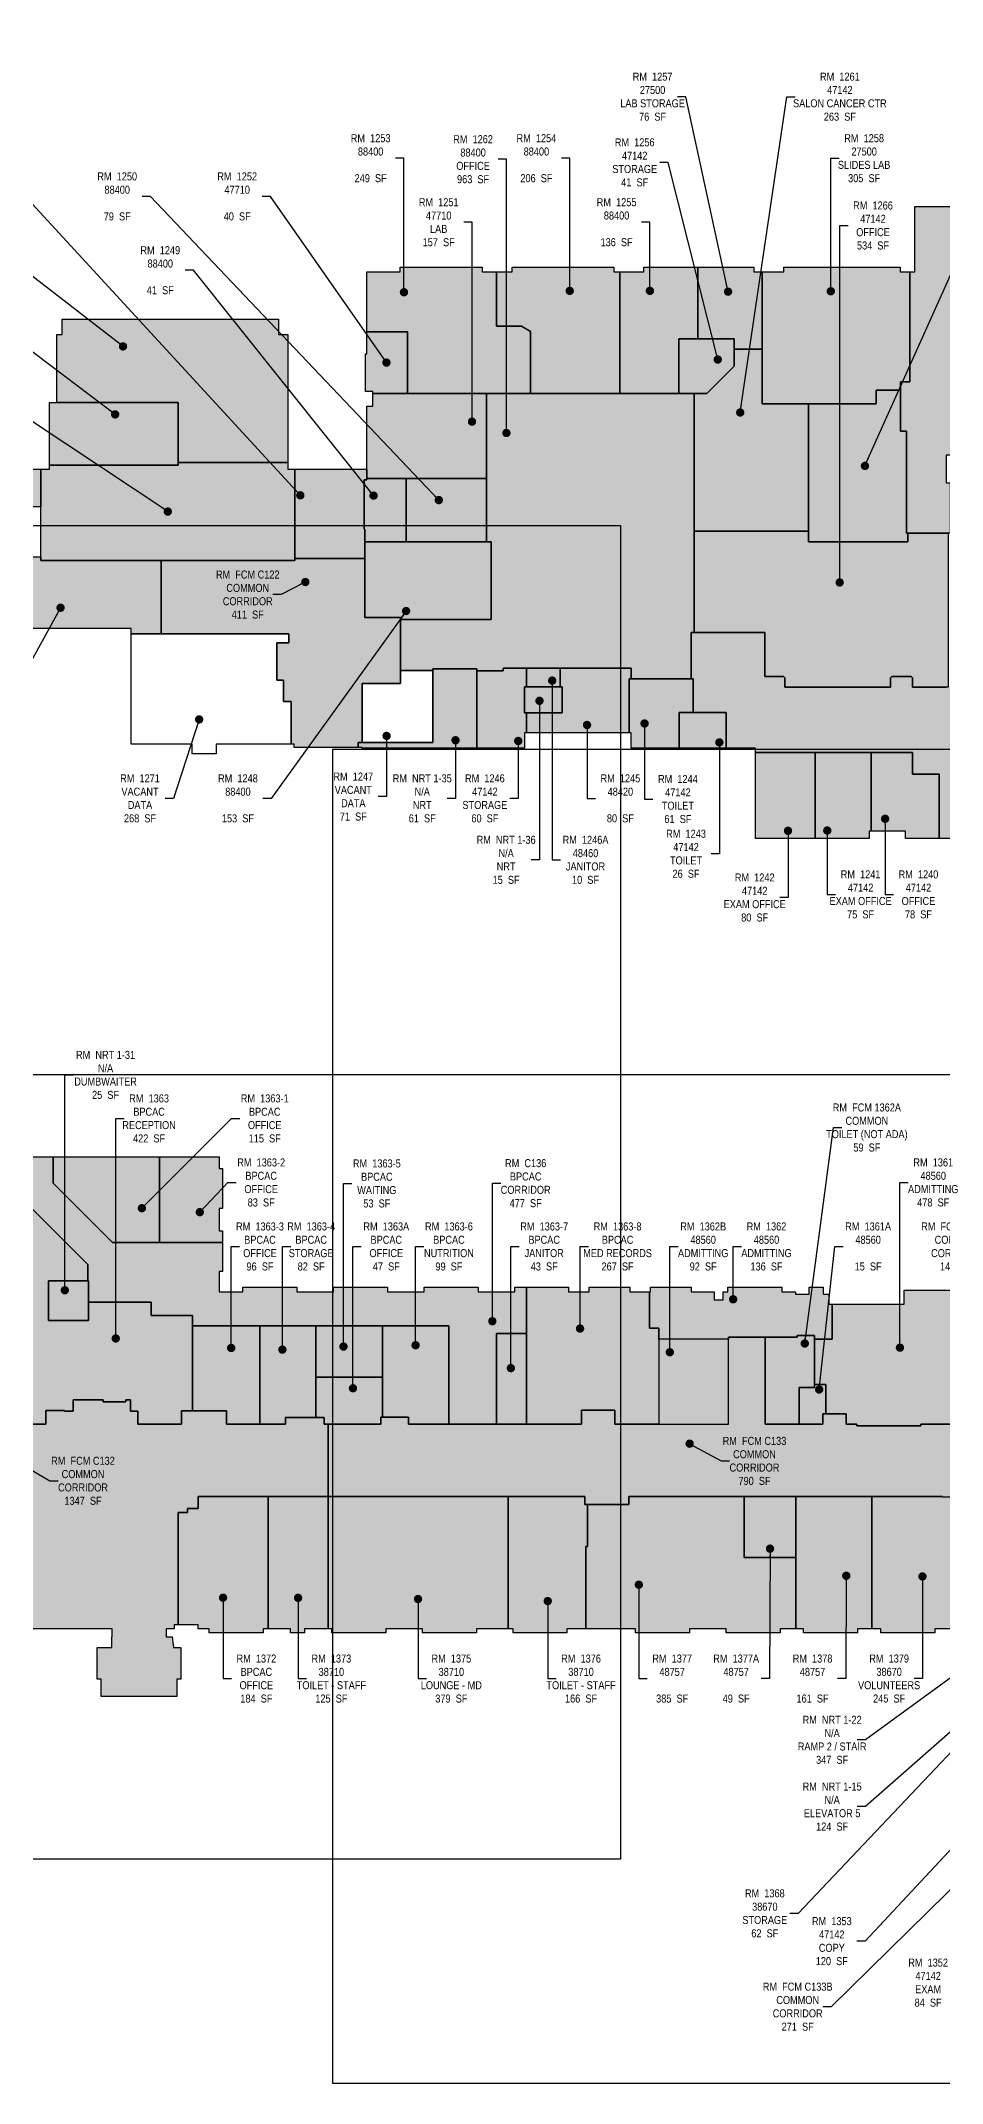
# Model space of a CAD drawing. Header units: inches. Extents: x -324 to 5663, y -491 to 4257.
# Drawn here: x 1506 to 2858, y -491 to 2572 of the extents above; entities that cross this region are included whole.
import ezdxf

# ---------------------------------------------------------------- set-up
doc = ezdxf.new("R2010")
doc.units = ezdxf.units.IN
doc.header["$LTSCALE"] = 48
doc.header["$MEASUREMENT"] = 0
for name, color, linetype in [('0-LABEL', 3, 'Continuous'), ('1-NRT', 200, 'Continuous'), ('1-NRT-PTN', 253, 'Continuous'), ('3-FCM', 190, 'Continuous'), ('3-FCM-PTN', 9, 'Continuous'), ('4-OCC', 6, 'Continuous'), ('4-OCC-PTN', 95, 'Continuous'), ('4-VACANT', 60, 'Continuous')]:
    doc.layers.add(name, color=color, linetype=linetype)
doc.layers.add('VP-Window', color=2, linetype='Continuous', plot=False)
doc.styles.add('ArialN', font='ARIALN.TTF')
doc.dimstyles.new('AB-200', dxfattribs={"dimscale": 200, "dimtxt": 0.070312, "dimasz": 0.0625, "dimexe": 0.0625, "dimexo": 0.125, "dimgap": 0.1875, "dimtad": 0, "dimdec": 4, "dimrnd": 0.0625, "dimzin": 0, "dimdsep": 46, "dimlunit": 4, "dimtxsty": 'ArialN', "dimblk": 'ARCHTICK', "dimcen": 0.0625, "dimclrd": 256, "dimclre": 256, "dimclrt": 256, "dimadec": 0, "dimazin": 0, "dimtfac": 1, "dimtdec": 4, "dimtofl": 0, "dimtmove": 2, "dimatfit": 3, "dimldrblk": 'DOT', "dimfxl": 0, "dimfrac": 2, "dimtolj": 1, "dimtzin": 0, "dimlwd": -1, "dimlwe": -1, "dimarcsym": 0})

# ---------------------------------------------------------------- blocks, each defined once
blk = doc.blocks.new('_ArchTick')
at = {"const_width": 0.15}
blk.add_lwpolyline([(-0.5, -0.5), (0.5, 0.5)], dxfattribs=at)
blk = doc.blocks.new('_Dot')
at = {"lineweight": -2}
blk.add_line((-0.5, 0), (-1, 0), dxfattribs=at)
at = {"const_width": 0.5}
blk.add_lwpolyline([(-0.25, 0, 1), (0.25, 0, 1)], format="xyb", close=True, dxfattribs=at)

msp = doc.modelspace()

# ---------------------------------------------------------------- hatches: boundary and pattern name
at = {"layer": '1-NRT-PTN'}
for points in [[(1506, 1792.8), (1506, 1929.8), (1519, 1929.8), (1519, 1936.1), (1712, 1936.1), (1712, 1939.8), (1876.5, 1939.8), (1876.5, 1929.8), (1887, 1929.8), (1887, 1792.8)], [(1988, 1511.3), (1988, 1512.3), (1982, 1512.3), (1982, 1520.1), (2093.9, 1520.1), (2093.9, 1630.3), (2159.9, 1630.3), (2159.9, 1511.3)], [(2231.9, 1603.3), (2288.2, 1603.3), (2288.2, 1564.3), (2231.9, 1564.3)], [(1517.4, 712.6), (1577.4, 712.6), (1577.4, 653.4), (1517.4, 653.4)]]:
    msp.add_hatch(color=256, dxfattribs=at).paths.add_polyline_path(points)
at = {"layer": '3-FCM-PTN'}
for points in [[(2870.2, 1834.1), (2805, 1834.1), (2805, 1986.8), (2795.9, 1986.8), (2795.9, 2061.1), (2809.9, 2061.1), (2809.9, 2225.8), (2817.3, 2225.8), (2817.3, 2323.8), (2920.2, 2323.8), (2920.2, 2225.8), (2916.9, 2225.8), (2916.9, 2173.1), (2910.9, 2173.1), (2910.9, 2000.8), (2915.2, 2000.8), (2915.2, 1956.3), (2910.9, 1956.3), (2910.9, 1950.9), (2864.2, 1950.9), (2864.2, 1909.4), (2870.2, 1909.4)], [(1992, 1795.8), (1887, 1795.8), (1887, 1929.8), (1995, 1929.8), (1995, 1914.1), (1991, 1914.1), (1991, 1840.1), (1992, 1840.1)], [(1686.5, 1792.8), (1686.5, 1682.8), (1641.7, 1682.8), (1641.7, 1690.8), (1294, 1690.8), (1294, 1792.8), (1408, 1792.8), (1408, 1873.6), (1459, 1873.6), (1459, 1798.6), (1506, 1798.6), (1506, 1792.8)], [(1988, 1520.1), (1982, 1520.1), (1982, 1512.3), (1886, 1512.3), (1886, 1517.3), (1881.5, 1517.3), (1881.5, 1581.3), (1870.3, 1581.3), (1870.3, 1613.3), (1860.3, 1613.3), (1860.3, 1669.6), (1878.3, 1669.6), (1878.3, 1682.8), (1686.5, 1682.8), (1686.5, 1792.8), (1887, 1792.8), (1887, 1795.8), (1992, 1795.8), (1992, 1707.3), (2045.7, 1707.3), (2045.7, 1608.3), (1988, 1608.3)], [(2896.5, 498), (2896.5, 389), (2858.9, 389), (2858.9, 389.5), (2388.4, 389.5), (2388.4, 377.5), (2322.4, 377.5), (2322.4, 389.5), (1936.9, 389.5), (1936.9, 498), (2015.9, 498), (2015.9, 508.2), (2057.5, 508.2), (2057.5, 498), (2317.4, 498), (2317.4, 518.5), (2367.4, 518.5), (2367.4, 498), (2537.9, 498), (2537.9, 628.2), (2592.7, 628.2), (2592.7, 498), (2679.4, 498), (2679.4, 513.2), (2714.4, 513.2), (2714.4, 498), (2730.4, 498), (2730.4, 495.5), (2826.4, 495.5), (2826.4, 498)], [(2592.7, 498), (2592.7, 628.2), (2640.7, 628.2), (2640.7, 630.7), (2666.9, 630.7), (2666.9, 552.7), (2643.7, 552.7), (2643.7, 498)]]:
    msp.add_hatch(color=256, dxfattribs=at).paths.add_polyline_path(points)
h = msp.add_hatch(color=256, dxfattribs=at)
edge = h.paths.add_edge_path()
edge.add_line((1936.9, 498), (1936.9, 389.5))
edge.add_line((1936.9, 389.5), (1741.9, 389.5))
edge.add_line((1741.9, 389.5), (1741.9, 371.5))
edge.add_line((1741.9, 371.5), (1725.9, 371.5))
edge.add_line((1725.9, 371.5), (1725.9, 365.5))
edge.add_line((1725.9, 365.5), (1711.9, 365.5))
edge.add_line((1711.9, 365.5), (1711.9, 197))
edge.add_line((1711.9, 197), (1705.9, 197))
edge.add_line((1705.9, 197), (1705.9, 191))
edge.add_line((1705.9, 191), (1693.9, 191))
edge.add_line((1693.9, 191), (1693.9, 179))
edge.add_line((1693.9, 179), (1702.8, 179))
edge.add_line((1702.8, 179), (1704.8, 162.6))
edge.add_line((1704.8, 162.6), (1715.8, 162.6))
edge.add_line((1715.8, 162.6), (1715.8, 115.1))
edge.add_line((1715.8, 115.1), (1709.8, 115.1))
edge.add_line((1709.8, 115.1), (1709.8, 89.1))
edge.add_line((1709.8, 89.1), (1596.4, 89.1))
edge.add_line((1596.4, 89.1), (1596.4, 115.1))
edge.add_line((1596.4, 115.1), (1590.4, 115.1))
edge.add_line((1590.4, 115.1), (1590.4, 162.6))
edge.add_line((1590.4, 162.6), (1612.6, 162.6))
edge.add_line((1612.6, 162.6), (1612.6, 179))
edge.add_line((1612.6, 179), (1612.9, 179))
edge.add_line((1612.9, 179), (1612.9, 191))
edge.add_line((1612.9, 191), (1441.9, 191))
edge.add_line((1441.9, 191), (1441.9, 379.1))
edge.add_arc((1427.9, 379.1), 14, 0, 90)
edge.add_line((1427.9, 393.1), (1295.9, 393.1))
edge.add_line((1295.9, 393.1), (1295.9, 443.6))
edge.add_line((1295.9, 443.6), (1304.1, 443.6))
edge.add_line((1304.1, 443.6), (1304.1, 495.6))
edge.add_line((1304.1, 495.6), (1307.4, 495.6))
edge.add_line((1307.4, 495.6), (1307.4, 509.6))
edge.add_line((1307.4, 509.6), (1298.9, 509.6))
edge.add_line((1298.9, 509.6), (1298.9, 561.6))
edge.add_line((1298.9, 561.6), (1298.9, 602.6))
edge.add_line((1298.9, 602.6), (1298.9, 654.6))
edge.add_line((1298.9, 654.6), (1308.9, 654.6))
edge.add_line((1308.9, 654.6), (1308.9, 699.1))
edge.add_line((1308.9, 699.1), (1298.4, 699.1))
edge.add_line((1298.4, 699.1), (1298.4, 743.6))
edge.add_line((1298.4, 743.6), (1308.9, 743.6))
edge.add_line((1308.9, 743.6), (1308.9, 799.6))
edge.add_line((1308.9, 799.6), (1298.4, 799.6))
edge.add_line((1298.4, 799.6), (1298.4, 839.1))
edge.add_line((1298.4, 839.1), (1308.9, 839.1))
edge.add_line((1308.9, 839.1), (1308.9, 898.6))
edge.add_line((1308.9, 898.6), (1433.9, 898.6))
edge.add_line((1433.9, 898.6), (1433.9, 781.6))
edge.add_line((1433.9, 781.6), (1437.4, 781.6))
edge.add_line((1437.4, 781.6), (1437.4, 699.6))
edge.add_line((1437.4, 699.6), (1452.9, 699.6))
edge.add_line((1452.9, 699.6), (1452.9, 642.6))
edge.add_line((1452.9, 642.6), (1433.9, 642.6))
edge.add_line((1433.9, 642.6), (1433.9, 512))
edge.add_arc((1447.9, 512), 14, 180, 270)
edge.add_line((1447.9, 498), (1513.4, 498))
edge.add_line((1513.4, 498), (1513.4, 518.4))
edge.add_line((1513.4, 518.4), (1541.4, 518.4))
edge.add_line((1541.4, 518.4), (1541.4, 517))
edge.add_line((1541.4, 517), (1554.4, 517))
edge.add_line((1554.4, 517), (1554.4, 534))
edge.add_line((1554.4, 534), (1599.4, 534))
edge.add_line((1599.4, 534), (1599.4, 531))
edge.add_line((1599.4, 531), (1633.4, 531))
edge.add_line((1633.4, 531), (1633.4, 534))
edge.add_line((1633.4, 534), (1640.4, 534))
edge.add_line((1640.4, 534), (1640.4, 517))
edge.add_line((1640.4, 517), (1651.4, 517))
edge.add_line((1651.4, 517), (1651.4, 498))
edge.add_line((1651.4, 498), (1717, 498))
edge.add_line((1717, 498), (1717, 517.5))
edge.add_line((1717, 517.5), (1784.4, 517.5))
edge.add_line((1784.4, 517.5), (1784.4, 498))
edge.add_line((1784.4, 498), (1873, 498))
edge.add_line((1873, 498), (1873, 508))
edge.add_line((1873, 508), (1930.9, 508))
edge.add_line((1930.9, 508), (1930.9, 498))
edge.add_line((1930.9, 498), (1936.9, 498))
at = {"layer": '4-OCC-PTN'}
for color, points in [(41, [(1995.1, 2225.8), (2045.3, 2225.8), (2045.3, 2232.8), (2168.3, 2232.8), (2168.3, 2225.8), (2189.4, 2225.8), (2189.4, 2144.6), (2227.3, 2144.6), (2240.9, 2136.5), (2240.9, 2043.6), (2174.4, 2043.6), (2174.4, 2043.3), (2056.1, 2043.3), (2056.1, 2136.1), (1995.1, 2136.1)]), (41, [(2240.9, 2043.6), (2240.9, 2136.5), (2227.3, 2144.6), (2189.4, 2144.6), (2189.4, 2225.8), (2213.3, 2225.8), (2213.3, 2232.8), (2365.8, 2232.8), (2365.8, 2225.8), (2374.9, 2225.8), (2374.9, 2043.6)]), (41, [(2377.9, 2043.3), (2377.9, 2043.6), (2374.9, 2043.6), (2374.9, 2225.8), (2410.8, 2225.8), (2410.8, 2232.8), (2491.9, 2232.8), (2491.9, 2125.3), (2463.2, 2125.3), (2463.2, 2043.3)]), (181, [(2491.9, 2125.3), (2491.9, 2232.8), (2575.8, 2232.8), (2575.8, 2225.8), (2588, 2225.8), (2588, 2110.1), (2546.2, 2110.1), (2546.2, 2125.3)]), (181, [(2759.2, 2028.1), (2588, 2028.1), (2588, 2225.8), (2620.8, 2225.8), (2620.8, 2232.8), (2795.4, 2232.8), (2795.4, 2225.8), (2809.9, 2225.8), (2809.9, 2061.1), (2795.9, 2061.1), (2795.9, 2048.5), (2759.2, 2048.5)]), (150, [(1876.5, 1939.8), (1712, 1939.8), (1712, 2029.8), (1530, 2029.8), (1530, 2131.8), (1538, 2131.8), (1538, 2154.8), (1862.5, 2154.8), (1862.5, 2131.8), (1876.5, 2131.8)]), (77, [(1995.1, 2136.1), (2056.1, 2136.1), (2056.1, 2043.3), (2004, 2043.3), (2004, 2046.3), (1993, 2046.3), (1993, 2103.1), (1995.1, 2103.1)]), (52, [(2505.2, 2043.3), (2463.2, 2043.3), (2463.2, 2125.3), (2546.2, 2125.3), (2546.2, 2084.3)]), (52, [(2486.4, 1837.1), (2486.4, 2043.3), (2505.2, 2043.3), (2546.2, 2084.3), (2546.2, 2110.1), (2588, 2110.1), (2588, 2028.1), (2657.9, 2028.1), (2657.9, 1837.1)]), (33, [(1519, 2029.8), (1712, 2029.8), (1712, 1936.1), (1519, 1936.1)]), (77, [(2004, 2043.3), (2174.4, 2043.3), (2174.4, 1916.1), (1995, 1916.1), (1995, 1929.8), (1995, 2024.3), (2004, 2024.3)]), (41, [(2093.9, 1627.8), (2045.7, 1627.8), (2045.7, 1704.3), (2181.5, 1704.3), (2181.5, 1821.1), (2174.4, 1821.1), (2174.4, 2043.6), (2240.9, 2043.6), (2377.9, 2043.6), (2377.9, 2043.3), (2486.4, 2043.3), (2486.4, 1685.1), (2481.9, 1685.1), (2481.9, 1615.6), (2391.9, 1615.6), (2391.9, 1631.6), (2199.7, 1631.6), (2199.7, 1627.3), (2159.9, 1627.3), (2159.9, 1630.3), (2093.9, 1630.3)]), (52, [(2657.9, 1821.1), (2657.9, 2028.1), (2759.2, 2028.1), (2759.2, 2048.5), (2795.9, 2048.5), (2795.9, 1986.8), (2805, 1986.8), (2805, 1834.1), (2807, 1834.1), (2807, 1821.1)]), (52, [(1506, 1873.6), (1408, 1873.6), (1408, 1929.8), (1418.2, 1929.8), (1418.2, 1935.8), (1469.2, 1935.8), (1469.2, 1929.8), (1506, 1929.8)]), (41, [(1995, 1916.1), (2054, 1916.1), (2054, 1821.1), (1992, 1821.1), (1992, 1840.1), (1991, 1840.1), (1991, 1914.1), (1995, 1914.1)]), (41, [(2054, 1821.1), (2054, 1916.1), (2174.4, 1916.1), (2174.4, 1821.1)]), (41, [(1992, 1821.1), (2181.5, 1821.1), (2181.5, 1704.3), (2045.7, 1704.3), (2045.7, 1707.3), (1992, 1707.3)]), (52, [(2486.4, 1685.1), (2486.4, 1837.1), (2657.9, 1837.1), (2657.9, 1821.1), (2807, 1821.1), (2807, 1834.1), (2867.2, 1834.1), (2867.2, 1603.1), (2813.9, 1603.1), (2813.9, 1617.1), (2811.9, 1619.1), (2782.9, 1619.1), (2780.9, 1617.1), (2780.9, 1603.1), (2622.4, 1603.1), (2622.4, 1617.1), (2620.4, 1619.1), (2592.4, 1619.1), (2592.4, 1685.1)]), (52, [(3191.6, 1602.3), (3191.6, 1557.9), (3173.9, 1557.9), (3173.9, 1546.4), (3160.4, 1546.4), (3160.4, 1443.6), (3160.4, 1376.1), (2853.9, 1376.1), (2853.9, 1472.4), (2813.9, 1472.4), (2813.9, 1504.8), (2578.1, 1504.8), (2578.1, 1511.3), (2534.2, 1511.3), (2534.2, 1565.1), (2484.9, 1565.1), (2484.9, 1615.6), (2481.9, 1615.6), (2481.9, 1685.1), (2592.4, 1685.1), (2592.4, 1619.1), (2620.4, 1619.1), (2622.4, 1617.1), (2622.4, 1603.1), (2780.9, 1603.1), (2780.9, 1617.1), (2782.9, 1619.1), (2811.9, 1619.1), (2813.9, 1617.1), (2813.9, 1603.1), (2864.2, 1603.1), (2870.2, 1603.1), (2870.2, 1600.1), (3045.8, 1600.1), (3045.8, 1602.3), (3089.2, 1602.3), (3089.2, 1610.6), (3137.2, 1610.6), (3137.2, 1602.3)]), (52, [(2159.9, 1511.3), (2159.9, 1627.3), (2199.7, 1627.3), (2199.7, 1631.6), (2234.9, 1631.6), (2234.9, 1603.3), (2231.9, 1603.3), (2231.9, 1564.3), (2234.9, 1564.3), (2234.9, 1534.6), (2231.9, 1534.6), (2231.9, 1511.3)]), (240, [(2285.2, 1603.3), (2285.2, 1631.6), (2391.9, 1631.6), (2391.9, 1615.6), (2388.9, 1615.6), (2388.9, 1534.6), (2234.9, 1534.6), (2234.9, 1564.3), (2288.2, 1564.3), (2288.2, 1603.3)]), (201, [(2234.9, 1631.6), (2285.2, 1631.6), (2285.2, 1603.3), (2234.9, 1603.3)]), (52, [(2391.9, 1511.3), (2391.9, 1534.6), (2388.9, 1534.6), (2388.9, 1615.6), (2481.9, 1615.6), (2484.9, 1615.6), (2484.9, 1565.1), (2463.9, 1565.1), (2463.9, 1511.3)]), (52, [(2463.9, 1565.1), (2534.2, 1565.1), (2534.2, 1511.3), (2463.9, 1511.3)]), (52, [(2578.1, 1504.8), (2667.9, 1504.8), (2667.9, 1376.1), (2578.1, 1376.1)]), (52, [(2667.9, 1376.1), (2667.9, 1504.8), (2751.9, 1504.8), (2751.9, 1387.1), (2748.9, 1387.1), (2748.9, 1376.1)]), (52, [(2751.9, 1387.1), (2751.9, 1504.8), (2813.9, 1504.8), (2813.9, 1472.4), (2853.9, 1472.4), (2853.9, 1376.1), (2803.4, 1376.1), (2803.4, 1387.1)]), (105, [(2234.9, 633.5), (2189.4, 633.5), (2189.4, 498), (2118.1, 498), (2118.1, 645), (1733.8, 645), (1733.8, 660.6), (1671.5, 660.6), (1671.5, 680.6), (1577.4, 680.6), (1577.4, 712.6), (1576.4, 712.6), (1576.4, 737.1), (1491.3, 822.1), (1433.9, 822.1), (1433.9, 898.6), (1524.4, 898.6), (1524.4, 859.1), (1613.4, 770.1), (1778.6, 770.1), (1778.6, 726.6), (1773.4, 726.6), (1773.4, 696.2), (1808.9, 696.2), (1808.9, 703.1), (1889.9, 703.1), (1889.9, 696.2), (1944.9, 696.2), (1944.9, 703.1), (2025.9, 703.1), (2025.9, 696.2), (2080.9, 696.2), (2080.9, 703.1), (2161.9, 703.1), (2161.9, 696.2), (2216.9, 696.2), (2216.9, 703.1), (2234.9, 703.1)]), (105, [(1683.9, 770.1), (1613.4, 770.1), (1524.4, 859.1), (1524.4, 898.6), (1683.9, 898.6)]), (105, [(1683.9, 770.1), (1683.9, 898.6), (1773.4, 898.6), (1773.4, 881.1), (1778.6, 881.1), (1778.6, 821.1), (1773.4, 821.1), (1773.4, 787.6), (1778.6, 787.6), (1778.6, 770.1)]), (105, [(2234.9, 498), (2234.9, 703.1), (2297.9, 703.1), (2297.9, 696.2), (2328.9, 696.2), (2328.9, 703.1), (2389.9, 703.1), (2389.9, 696.2), (2419.4, 696.2), (2419.4, 641.5), (2433.4, 641.5), (2433.4, 498), (2367.4, 498), (2367.4, 518.5), (2317.4, 518.5), (2317.4, 498)]), (202, [(2693.4, 625.2), (2666.9, 625.2), (2666.9, 630.7), (2640.7, 630.7), (2640.7, 628.2), (2537.9, 628.2), (2537.9, 625.2), (2433.4, 625.2), (2433.4, 641.5), (2419.4, 641.5), (2419.4, 696.2), (2420.9, 696.2), (2420.9, 703.1), (2481.9, 703.1), (2481.9, 696.2), (2516.4, 696.2), (2516.4, 684.2), (2529.9, 684.2), (2529.9, 696.2), (2536.9, 696.2), (2536.9, 703.1), (2617.9, 703.1), (2617.9, 696.2), (2638.4, 696.2), (2638.4, 692.5), (2658.9, 692.5), (2658.9, 703.1), (2679.9, 703.1), (2679.9, 692.5), (2688.4, 692.5), (2688.4, 677.6), (2693.4, 677.6)]), (202, [(2683.9, 513.2), (2683.9, 557.2), (2666.9, 557.2), (2666.9, 625.2), (2693.4, 625.2), (2693.4, 677.6), (2801.1, 677.6), (2801.1, 698.6), (3044.9, 698.6), (3044.9, 510.4), (2922.4, 510.4), (2922.4, 498), (2826.4, 498), (2826.4, 495.5), (2730.4, 495.5), (2730.4, 498), (2714.4, 498), (2714.4, 513.2)]), (105, [(1733.8, 517.5), (1733.8, 645), (1834.8, 645), (1834.8, 498), (1784.4, 498), (1784.4, 517.5)]), (105, [(1834.8, 498), (1834.8, 645), (1918.6, 645), (1918.6, 508), (1873, 508), (1873, 498)]), (105, [(1918.6, 645), (2018.4, 645), (2018.4, 568), (1918.6, 568)]), (105, [(2018.4, 508.2), (2018.4, 645), (2118.1, 645), (2118.1, 498), (2057.5, 498), (2057.5, 508.2)]), (105, [(2189.4, 633.5), (2234.9, 633.5), (2234.9, 498), (2189.4, 498)]), (202, [(2537.9, 625.2), (2433.4, 625.2), (2433.4, 498), (2537.9, 498)]), (105, [(1918.6, 508), (1918.6, 568), (2018.4, 568), (2018.4, 508.2), (2015.9, 508.2), (2015.9, 498), (1930.9, 498), (1930.9, 508)]), (202, [(2643.7, 498), (2643.7, 552.7), (2666.9, 552.7), (2666.9, 557.2), (2683.9, 557.2), (2683.9, 513.2), (2679.4, 513.2), (2679.4, 498)]), (105, [(1711.9, 197), (1711.9, 365.5), (1725.9, 365.5), (1725.9, 371.5), (1741.9, 371.5), (1741.9, 389.5), (1846.9, 389.5), (1846.9, 191), (1839.4, 191), (1839.4, 185), (1758.4, 185), (1758.4, 191), (1741.9, 191), (1741.9, 197)]), (234, [(1846.9, 191), (1846.9, 389.5), (1936.9, 389.5), (1936.9, 191), (1901.4, 191), (1901.4, 185), (1880.4, 185), (1880.4, 191)]), (234, [(1936.9, 191), (1936.9, 389.5), (2206.9, 389.5), (2206.9, 191), (2159.4, 191), (2159.4, 185), (2078.4, 185), (2078.4, 191), (2023.4, 191), (2023.4, 185), (1942.4, 185), (1942.4, 191)]), (234, [(2206.9, 191), (2206.9, 389.5), (2322.4, 389.5), (2322.4, 377.5), (2326.1, 377.5), (2326.1, 314.5), (2323.9, 314.5), (2323.9, 191), (2295.4, 191), (2295.4, 185), (2214.4, 185), (2214.4, 191)]), (14, [(2323.9, 191), (2323.9, 314.5), (2326.1, 314.5), (2326.1, 377.5), (2388.4, 377.5), (2388.4, 389.5), (2561.4, 389.5), (2561.4, 298), (2638.9, 298), (2638.9, 191), (2615.4, 191), (2615.4, 185), (2534.4, 185), (2534.4, 191), (2479.4, 191), (2479.4, 185), (2398.4, 185), (2398.4, 191)]), (14, [(2561.4, 389.5), (2638.9, 389.5), (2638.9, 298), (2561.4, 298)]), (14, [(2638.9, 191), (2638.9, 389.5), (2752.9, 389.5), (2752.9, 191), (2731.4, 191), (2731.4, 185), (2650.4, 185), (2650.4, 191)]), (63, [(2752.9, 191), (2752.9, 389.5), (2858.9, 389.5), (2858.9, 389), (2907.4, 389), (2907.4, 380), (2927.9, 380), (2927.9, 185), (2877.8, 185), (2877.8, 191), (2847.4, 191), (2847.4, 185), (2766.4, 185), (2766.4, 191)])]:
    msp.add_hatch(color=color, dxfattribs=at).paths.add_polyline_path(points)
h = msp.add_hatch(color=105, dxfattribs=at)
edge = h.paths.add_edge_path()
edge.add_line((1433.9, 822.1), (1491.3, 822.1))
edge.add_line((1491.3, 822.1), (1576.4, 737.1))
edge.add_line((1576.4, 737.1), (1576.4, 712.6))
edge.add_line((1576.4, 712.6), (1517.4, 712.6))
edge.add_line((1517.4, 712.6), (1517.4, 653.4))
edge.add_line((1517.4, 653.4), (1577.4, 653.4))
edge.add_line((1577.4, 653.4), (1577.4, 680.6))
edge.add_line((1577.4, 680.6), (1671.5, 680.6))
edge.add_line((1671.5, 680.6), (1671.5, 660.6))
edge.add_line((1671.5, 660.6), (1733.8, 660.6))
edge.add_line((1733.8, 660.6), (1733.8, 517.5))
edge.add_line((1733.8, 517.5), (1717, 517.5))
edge.add_line((1717, 517.5), (1717, 498))
edge.add_line((1717, 498), (1651.4, 498))
edge.add_line((1651.4, 498), (1651.4, 517))
edge.add_line((1651.4, 517), (1640.4, 517))
edge.add_line((1640.4, 517), (1640.4, 534))
edge.add_line((1640.4, 534), (1633.4, 534))
edge.add_line((1633.4, 534), (1633.4, 531))
edge.add_line((1633.4, 531), (1599.4, 531))
edge.add_line((1599.4, 531), (1599.4, 534))
edge.add_line((1599.4, 534), (1554.4, 534))
edge.add_line((1554.4, 534), (1554.4, 517))
edge.add_line((1554.4, 517), (1541.4, 517))
edge.add_line((1541.4, 517), (1541.4, 518.4))
edge.add_line((1541.4, 518.4), (1513.4, 518.4))
edge.add_line((1513.4, 518.4), (1513.4, 498))
edge.add_line((1513.4, 498), (1447.9, 498))
edge.add_arc((1447.9, 512), 14, 180, 270, ccw=False)
edge.add_line((1433.9, 512), (1433.9, 642.6))
edge.add_line((1433.9, 642.6), (1452.9, 642.6))
edge.add_line((1452.9, 642.6), (1452.9, 699.6))
edge.add_line((1452.9, 699.6), (1437.4, 699.6))
edge.add_line((1437.4, 699.6), (1437.4, 781.6))
edge.add_line((1437.4, 781.6), (1433.9, 781.6))
edge.add_line((1433.9, 781.6), (1433.9, 822.1))

# ---------------------------------------------------------------- linework, layer by layer
at = {"layer": '1-NRT'}
for points in [[(1506, 1792.8), (1506, 1929.8), (1519, 1929.8), (1519, 1936.1), (1712, 1936.1), (1712, 1939.8), (1876.5, 1939.8), (1876.5, 1929.8), (1887, 1929.8), (1887, 1792.8)], [(1988, 1511.3), (1988, 1512.3), (1982, 1512.3), (1982, 1520.1), (2093.9, 1520.1), (2093.9, 1630.3), (2159.9, 1630.3), (2159.9, 1511.3)], [(2231.9, 1603.3), (2288.2, 1603.3), (2288.2, 1564.3), (2231.9, 1564.3)], [(1517.4, 712.6), (1577.4, 712.6), (1577.4, 653.4), (1517.4, 653.4)]]:
    msp.add_lwpolyline(points, close=True, dxfattribs=at)
at = {"layer": '3-FCM'}
for points in [[(2870.2, 1834.1), (2805, 1834.1), (2805, 1986.8), (2795.9, 1986.8), (2795.9, 2061.1), (2809.9, 2061.1), (2809.9, 2225.8), (2817.3, 2225.8), (2817.3, 2323.8), (2920.2, 2323.8), (2920.2, 2225.8), (2916.9, 2225.8), (2916.9, 2173.1), (2910.9, 2173.1), (2910.9, 2000.8), (2915.2, 2000.8), (2915.2, 1956.3), (2910.9, 1956.3), (2910.9, 1950.9), (2864.2, 1950.9), (2864.2, 1909.4), (2870.2, 1909.4)], [(1992, 1795.8), (1887, 1795.8), (1887, 1929.8), (1995, 1929.8), (1995, 1914.1), (1991, 1914.1), (1991, 1840.1), (1992, 1840.1)], [(1686.5, 1792.8), (1686.5, 1682.8), (1641.7, 1682.8), (1641.7, 1690.8), (1294, 1690.8), (1294, 1792.8), (1408, 1792.8), (1408, 1873.6), (1459, 1873.6), (1459, 1798.6), (1506, 1798.6), (1506, 1792.8)], [(1988, 1520.1), (1982, 1520.1), (1982, 1512.3), (1886, 1512.3), (1886, 1517.3), (1881.5, 1517.3), (1881.5, 1581.3), (1870.3, 1581.3), (1870.3, 1613.3), (1860.3, 1613.3), (1860.3, 1669.6), (1878.3, 1669.6), (1878.3, 1682.8), (1686.5, 1682.8), (1686.5, 1792.8), (1887, 1792.8), (1887, 1795.8), (1992, 1795.8), (1992, 1707.3), (2045.7, 1707.3), (2045.7, 1608.3), (1988, 1608.3)], [(2592.7, 498), (2592.7, 628.2), (2640.7, 628.2), (2640.7, 630.7), (2666.9, 630.7), (2666.9, 552.7), (2643.7, 552.7), (2643.7, 498)]]:
    msp.add_lwpolyline(points, close=True, dxfattribs=at)
for points in [[(2858.9, 389.5), (2388.4, 389.5), (2388.4, 377.5), (2322.4, 377.5), (2322.4, 389.5), (1936.9, 389.5), (1936.9, 498), (2015.9, 498), (2015.9, 508.2), (2057.5, 508.2), (2057.5, 498), (2317.4, 498), (2317.4, 518.5), (2367.4, 518.5), (2367.4, 498), (2537.9, 498), (2537.9, 628.2), (2592.7, 628.2), (2592.7, 498), (2679.4, 498), (2679.4, 513.2), (2714.4, 513.2), (2714.4, 498), (2730.4, 498), (2730.4, 495.5), (2826.4, 495.5), (2826.4, 498), (2896.5, 498)], [(1447.9, 498), (1513.4, 498), (1513.4, 518.4), (1541.4, 518.4), (1541.4, 517), (1554.4, 517), (1554.4, 534), (1599.4, 534), (1599.4, 531), (1633.4, 531), (1633.4, 534), (1640.4, 534), (1640.4, 517), (1651.4, 517), (1651.4, 498), (1717, 498), (1717, 517.5), (1784.4, 517.5), (1784.4, 498), (1873, 498), (1873, 508), (1930.9, 508), (1930.9, 498), (1936.9, 498), (1936.9, 389.5), (1741.9, 389.5), (1741.9, 371.5), (1725.9, 371.5), (1725.9, 365.5), (1711.9, 365.5), (1711.9, 197), (1705.9, 197), (1705.9, 191), (1693.9, 191), (1693.9, 179), (1702.8, 179), (1704.8, 162.6), (1715.8, 162.6), (1715.8, 115.1), (1709.8, 115.1), (1709.8, 89.1), (1596.4, 89.1), (1596.4, 115.1), (1590.4, 115.1), (1590.4, 162.6), (1612.6, 162.6), (1612.6, 179), (1612.9, 179), (1612.9, 191), (1441.9, 191)]]:
    msp.add_lwpolyline(points, dxfattribs=at)
at = {"layer": '4-OCC'}
for points in [[(1995.1, 2225.8), (2045.3, 2225.8), (2045.3, 2232.8), (2168.3, 2232.8), (2168.3, 2225.8), (2189.4, 2225.8), (2189.4, 2144.6), (2227.3, 2144.6), (2240.9, 2136.5), (2240.9, 2043.6), (2174.4, 2043.6), (2174.4, 2043.3), (2056.1, 2043.3), (2056.1, 2136.1), (1995.1, 2136.1)], [(2240.9, 2043.6), (2240.9, 2136.5), (2227.3, 2144.6), (2189.4, 2144.6), (2189.4, 2225.8), (2213.3, 2225.8), (2213.3, 2232.8), (2365.8, 2232.8), (2365.8, 2225.8), (2374.9, 2225.8), (2374.9, 2043.6)], [(2377.9, 2043.3), (2377.9, 2043.6), (2374.9, 2043.6), (2374.9, 2225.8), (2410.8, 2225.8), (2410.8, 2232.8), (2491.9, 2232.8), (2491.9, 2125.3), (2463.2, 2125.3), (2463.2, 2043.3)], [(2491.9, 2125.3), (2491.9, 2232.8), (2575.8, 2232.8), (2575.8, 2225.8), (2588, 2225.8), (2588, 2110.1), (2546.2, 2110.1), (2546.2, 2125.3)], [(2759.2, 2028.1), (2588, 2028.1), (2588, 2225.8), (2620.8, 2225.8), (2620.8, 2232.8), (2795.4, 2232.8), (2795.4, 2225.8), (2809.9, 2225.8), (2809.9, 2061.1), (2795.9, 2061.1), (2795.9, 2048.5), (2759.2, 2048.5)], [(1876.5, 1939.8), (1712, 1939.8), (1712, 2029.8), (1530, 2029.8), (1530, 2131.8), (1538, 2131.8), (1538, 2154.8), (1862.5, 2154.8), (1862.5, 2131.8), (1876.5, 2131.8)], [(1995.1, 2136.1), (2056.1, 2136.1), (2056.1, 2043.3), (2004, 2043.3), (2004, 2046.3), (1993, 2046.3), (1993, 2103.1), (1995.1, 2103.1)], [(2505.2, 2043.3), (2463.2, 2043.3), (2463.2, 2125.3), (2546.2, 2125.3), (2546.2, 2084.3)], [(2486.4, 1837.1), (2486.4, 2043.3), (2505.2, 2043.3), (2546.2, 2084.3), (2546.2, 2110.1), (2588, 2110.1), (2588, 2028.1), (2657.9, 2028.1), (2657.9, 1837.1)], [(1519, 2029.8), (1712, 2029.8), (1712, 1936.1), (1519, 1936.1)], [(2004, 2043.3), (2174.4, 2043.3), (2174.4, 1916.1), (1995, 1916.1), (1995, 1929.8), (1995, 2024.3), (2004, 2024.3)], [(2093.9, 1627.8), (2045.7, 1627.8), (2045.7, 1704.3), (2181.5, 1704.3), (2181.5, 1821.1), (2174.4, 1821.1), (2174.4, 2043.6), (2240.9, 2043.6), (2377.9, 2043.6), (2377.9, 2043.3), (2486.4, 2043.3), (2486.4, 1685.1), (2481.9, 1685.1), (2481.9, 1615.6), (2391.9, 1615.6), (2391.9, 1631.6), (2199.7, 1631.6), (2199.7, 1627.3), (2159.9, 1627.3), (2159.9, 1630.3), (2093.9, 1630.3)], [(2657.9, 1821.1), (2657.9, 2028.1), (2759.2, 2028.1), (2759.2, 2048.5), (2795.9, 2048.5), (2795.9, 1986.8), (2805, 1986.8), (2805, 1834.1), (2807, 1834.1), (2807, 1821.1)], [(1506, 1873.6), (1408, 1873.6), (1408, 1929.8), (1418.2, 1929.8), (1418.2, 1935.8), (1469.2, 1935.8), (1469.2, 1929.8), (1506, 1929.8)], [(1995, 1916.1), (2054, 1916.1), (2054, 1821.1), (1992, 1821.1), (1992, 1840.1), (1991, 1840.1), (1991, 1914.1), (1995, 1914.1)], [(2054, 1821.1), (2054, 1916.1), (2174.4, 1916.1), (2174.4, 1821.1)], [(1992, 1821.1), (2181.5, 1821.1), (2181.5, 1704.3), (2045.7, 1704.3), (2045.7, 1707.3), (1992, 1707.3)], [(2486.4, 1685.1), (2486.4, 1837.1), (2657.9, 1837.1), (2657.9, 1821.1), (2807, 1821.1), (2807, 1834.1), (2867.2, 1834.1), (2867.2, 1603.1), (2813.9, 1603.1), (2813.9, 1617.1), (2811.9, 1619.1), (2782.9, 1619.1), (2780.9, 1617.1), (2780.9, 1603.1), (2622.4, 1603.1), (2622.4, 1617.1), (2620.4, 1619.1), (2592.4, 1619.1), (2592.4, 1685.1)], [(2159.9, 1511.3), (2159.9, 1627.3), (2199.7, 1627.3), (2199.7, 1631.6), (2234.9, 1631.6), (2234.9, 1603.3), (2231.9, 1603.3), (2231.9, 1564.3), (2234.9, 1564.3), (2234.9, 1534.6), (2231.9, 1534.6), (2231.9, 1511.3)], [(2234.9, 1631.6), (2285.2, 1631.6), (2285.2, 1603.3), (2234.9, 1603.3)], [(2285.2, 1603.3), (2285.2, 1631.6), (2391.9, 1631.6), (2391.9, 1615.6), (2388.9, 1615.6), (2388.9, 1534.6), (2234.9, 1534.6), (2234.9, 1564.3), (2288.2, 1564.3), (2288.2, 1603.3)], [(2391.9, 1511.3), (2391.9, 1534.6), (2388.9, 1534.6), (2388.9, 1615.6), (2481.9, 1615.6), (2481.9, 1615.6), (2484.9, 1615.6), (2484.9, 1565.1), (2463.9, 1565.1), (2463.9, 1511.3)], [(2463.9, 1565.1), (2534.2, 1565.1), (2534.2, 1511.3), (2463.9, 1511.3)], [(2578.1, 1504.8), (2667.9, 1504.8), (2667.9, 1376.1), (2578.1, 1376.1)], [(2667.9, 1376.1), (2667.9, 1504.8), (2751.9, 1504.8), (2751.9, 1387.1), (2748.9, 1387.1), (2748.9, 1376.1)], [(2751.9, 1387.1), (2751.9, 1504.8), (2813.9, 1504.8), (2813.9, 1472.4), (2853.9, 1472.4), (2853.9, 1376.1), (2803.4, 1376.1), (2803.4, 1387.1)], [(1683.9, 770.1), (1613.4, 770.1), (1524.4, 859.1), (1524.4, 898.6), (1683.9, 898.6)], [(1683.9, 770.1), (1683.9, 898.6), (1773.4, 898.6), (1773.4, 881.1), (1778.6, 881.1), (1778.6, 821.1), (1773.4, 821.1), (1773.4, 787.6), (1778.6, 787.6), (1778.6, 770.1)], [(2234.9, 498), (2234.9, 703.1), (2297.9, 703.1), (2297.9, 696.2), (2328.9, 696.2), (2328.9, 703.1), (2389.9, 703.1), (2389.9, 696.2), (2419.4, 696.2), (2419.4, 641.5), (2433.4, 641.5), (2433.4, 498), (2367.4, 498), (2367.4, 518.5), (2317.4, 518.5), (2317.4, 498)], [(2693.4, 625.2), (2666.9, 625.2), (2666.9, 630.7), (2640.7, 630.7), (2640.7, 628.2), (2537.9, 628.2), (2537.9, 625.2), (2433.4, 625.2), (2433.4, 641.5), (2419.4, 641.5), (2419.4, 696.2), (2420.9, 696.2), (2420.9, 703.1), (2481.9, 703.1), (2481.9, 696.2), (2516.4, 696.2), (2516.4, 684.2), (2529.9, 684.2), (2529.9, 696.2), (2536.9, 696.2), (2536.9, 703.1), (2617.9, 703.1), (2617.9, 696.2), (2638.4, 696.2), (2638.4, 692.5), (2658.9, 692.5), (2658.9, 703.1), (2679.9, 703.1), (2679.9, 692.5), (2688.4, 692.5), (2688.4, 677.6), (2693.4, 677.6)], [(2683.9, 513.2), (2683.9, 557.2), (2666.9, 557.2), (2666.9, 625.2), (2693.4, 625.2), (2693.4, 677.6), (2801.1, 677.6), (2801.1, 698.6), (3044.9, 698.6), (3044.9, 510.4), (2922.4, 510.4), (2922.4, 498), (2826.4, 498), (2826.4, 495.5), (2730.4, 495.5), (2730.4, 498), (2714.4, 498), (2714.4, 513.2)], [(1733.8, 517.5), (1733.8, 645), (1834.8, 645), (1834.8, 498), (1784.4, 498), (1784.4, 517.5)], [(1834.8, 498), (1834.8, 645), (1918.6, 645), (1918.6, 508), (1873, 508), (1873, 498)], [(1918.6, 645), (2018.4, 645), (2018.4, 568), (1918.6, 568)], [(2018.4, 508.2), (2018.4, 645), (2118.1, 645), (2118.1, 498), (2057.5, 498), (2057.5, 508.2)], [(2189.4, 633.5), (2234.9, 633.5), (2234.9, 498), (2189.4, 498)], [(2537.9, 625.2), (2433.4, 625.2), (2433.4, 498), (2537.9, 498)], [(1918.6, 508), (1918.6, 568), (2018.4, 568), (2018.4, 508.2), (2015.9, 508.2), (2015.9, 498), (1930.9, 498), (1930.9, 508)], [(2643.7, 498), (2643.7, 552.7), (2666.9, 552.7), (2666.9, 557.2), (2683.9, 557.2), (2683.9, 513.2), (2679.4, 513.2), (2679.4, 498)], [(1711.9, 197), (1711.9, 365.5), (1725.9, 365.5), (1725.9, 371.5), (1741.9, 371.5), (1741.9, 389.5), (1846.9, 389.5), (1846.9, 191), (1839.4, 191), (1839.4, 185), (1758.4, 185), (1758.4, 191), (1741.9, 191), (1741.9, 197)], [(1846.9, 191), (1846.9, 389.5), (1936.9, 389.5), (1936.9, 191), (1901.4, 191), (1901.4, 185), (1880.4, 185), (1880.4, 191)], [(1936.9, 191), (1936.9, 389.5), (2206.9, 389.5), (2206.9, 191), (2159.4, 191), (2159.4, 185), (2078.4, 185), (2078.4, 191), (2023.4, 191), (2023.4, 185), (1942.4, 185), (1942.4, 191)], [(2206.9, 191), (2206.9, 389.5), (2322.4, 389.5), (2322.4, 377.5), (2326.1, 377.5), (2326.1, 314.5), (2323.9, 314.5), (2323.9, 191), (2295.4, 191), (2295.4, 185), (2214.4, 185), (2214.4, 191)], [(2323.9, 191), (2323.9, 314.5), (2326.1, 314.5), (2326.1, 377.5), (2388.4, 377.5), (2388.4, 389.5), (2561.4, 389.5), (2561.4, 298), (2638.9, 298), (2638.9, 191), (2615.4, 191), (2615.4, 185), (2534.4, 185), (2534.4, 191), (2479.4, 191), (2479.4, 185), (2398.4, 185), (2398.4, 191)], [(2561.4, 389.5), (2638.9, 389.5), (2638.9, 298), (2561.4, 298)], [(2638.9, 191), (2638.9, 389.5), (2752.9, 389.5), (2752.9, 191), (2731.4, 191), (2731.4, 185), (2650.4, 185), (2650.4, 191)], [(2752.9, 191), (2752.9, 389.5), (2858.9, 389.5), (2858.9, 389), (2907.4, 389), (2907.4, 380), (2927.9, 380), (2927.9, 185), (2877.8, 185), (2877.8, 191), (2847.4, 191), (2847.4, 185), (2766.4, 185), (2766.4, 191)]]:
    msp.add_lwpolyline(points, close=True, dxfattribs=at)
for points in [[(3160.4, 1376.1), (2853.9, 1376.1), (2853.9, 1472.4), (2813.9, 1472.4), (2813.9, 1504.8), (2578.1, 1504.8), (2578.1, 1511.3), (2534.2, 1511.3), (2534.2, 1565.1), (2484.9, 1565.1), (2484.9, 1615.6), (2481.9, 1615.6), (2481.9, 1685.1), (2592.4, 1685.1), (2592.4, 1619.1), (2620.4, 1619.1), (2622.4, 1617.1), (2622.4, 1603.1), (2780.9, 1603.1), (2780.9, 1617.1), (2782.9, 1619.1), (2811.9, 1619.1), (2813.9, 1617.1), (2813.9, 1603.1), (2864.2, 1603.1)], [(1433.9, 898.6), (1524.4, 898.6), (1524.4, 859.1), (1613.4, 770.1), (1778.6, 770.1), (1778.6, 726.6), (1773.4, 726.6), (1773.4, 696.2), (1808.9, 696.2), (1808.9, 703.1), (1889.9, 703.1), (1889.9, 696.2), (1944.9, 696.2), (1944.9, 703.1), (2025.9, 703.1), (2025.9, 696.2), (2080.9, 696.2), (2080.9, 703.1), (2161.9, 703.1), (2161.9, 696.2), (2216.9, 696.2), (2216.9, 703.1), (2234.9, 703.1), (2234.9, 633.5), (2189.4, 633.5), (2189.4, 498), (2118.1, 498), (2118.1, 645), (1733.8, 645), (1733.8, 660.6), (1671.5, 660.6), (1671.5, 680.6), (1577.4, 680.6), (1577.4, 712.6), (1576.4, 712.6), (1576.4, 737.1), (1491.3, 822.1)]]:
    msp.add_lwpolyline(points, dxfattribs=at)
msp.add_lwpolyline([(1491.3, 822.1), (1576.4, 737.1), (1576.4, 712.6), (1517.4, 712.6), (1517.4, 653.4), (1577.4, 653.4), (1577.4, 680.6), (1671.5, 680.6), (1671.5, 660.6), (1733.8, 660.6), (1733.8, 517.5), (1717, 517.5), (1717, 498), (1651.4, 498), (1651.4, 517), (1640.4, 517), (1640.4, 534), (1633.4, 534), (1633.4, 531), (1599.4, 531), (1599.4, 534), (1554.4, 534), (1554.4, 517), (1541.4, 517), (1541.4, 518.4), (1513.4, 518.4), (1513.4, 498), (1447.9, 498, -0.414214)], format="xyb", dxfattribs=at)
at = {"layer": '4-VACANT'}
for points in [[(1881.5, 1517.3), (1769.2, 1517.3), (1769.2, 1502.8), (1733.2, 1502.8), (1733.2, 1517.3), (1641.7, 1517.3), (1641.7, 1682.8), (1878.3, 1682.8), (1878.3, 1669.6), (1860.3, 1669.6), (1860.3, 1613.3), (1870.3, 1613.3), (1870.3, 1581.3), (1881.5, 1581.3)], [(1988, 1520.1), (1988, 1608.3), (2045.7, 1608.3), (2045.7, 1627.8), (2093.9, 1627.8), (2093.9, 1520.1)]]:
    msp.add_lwpolyline(points, close=True, dxfattribs=at)
at = {"layer": 'VP-Window', "color": 5}
for points in [[(767.5, 3021.5), (3467.5, 3021.5), (3467.5, 1021.5), (767.5, 1021.5)], [(1943.5, -490.5), (4643.5, -490.5), (4643.5, 1509.5), (1943.5, 1509.5)]]:
    msp.add_lwpolyline(points, close=True, dxfattribs=at)
at = {"layer": 'VP-Window'}
msp.add_lwpolyline([(-324.5, 1845.5), (2375.5, 1845.5), (2375.5, -154.5), (-324.5, -154.5)], close=True, dxfattribs=at)

# ---------------------------------------------------------------- texts
at = {"layer": '0-LABEL', "char_height": 12, "attachment_point": 5, "style": 'ArialN'}
for s, insert in [('RM  1257\\P27500\\PLAB STORAGE\\P76  SF', (2423.8, 2488.5)), ('RM  1261\\P47142\\PSALON CANCER CTR\\P263  SF', (2704.8, 2488.5)), ('RM  1253\\P88400\\P\\P249  SF', (2000.8, 2396.2)), ('RM  1262\\P88400\\POFFICE\\P963  SF', (2154.5, 2394.7)), ('RM  1254\\P88400\\P\\P206  SF', (2249.5, 2396.2)), ('RM  1256\\P47142\\PSTORAGE\\P41  SF', (2397, 2390)), ('RM  1258\\P27500\\PSLIDES LAB\\P305  SF', (2741.2, 2396.2)), ('RM  1250\\P88400\\P\\P79  SF', (1620.6, 2338.9)), ('RM  1252\\P47710\\P\\P40  SF', (1800.6, 2338.9)), ('RM  1251\\P47710\\PLAB\\P157  SF', (2102.9, 2300.2)), ('RM  1255\\P88400\\P\\P136  SF', (2369.8, 2300.2)), ('RM  1266\\P47142\\POFFICE\\P534  SF', (2754.5, 2295.3)), ('RM  1249\\P88400\\P\\P41  SF', (1685.2, 2228.2)), ('RM  FCM C122\\PCOMMON\\PCORRIDOR\\P411  SF', (1816.4, 1741.8)), ('RM  1271\\PVACANT\\PDATA\\P268  SF', (1654.8, 1436.2)), ('RM  1248\\P88400\\P\\P153  SF', (1801.7, 1436.2)), ('RM  1247\\PVACANT\\PDATA\\P71  SF', (1974.8, 1438.9)), ('RM  NRT 1-35\\PN/A\\PNRT\\P61  SF', (2078.2, 1436.2)), ('RM  1246\\P47142\\PSTORAGE\\P60  SF', (2172.2, 1436.2)), ('RM  1245\\P48420\\P\\P80  SF', (2375.5, 1436.2)), ('RM  1244\\P47142\\PTOILET\\P61  SF', (2461.8, 1435.2)), ('RM  NRT 1-36\\PN/A\\PNRT\\P15  SF', (2204.1, 1344)), ('RM  1246A\\P48460\\PJANITOR\\P10  SF', (2323.2, 1344)), ('RM  1243\\P47142\\PTOILET\\P26  SF', (2474, 1353.1)), ('RM  1242\\P47142\\PEXAM OFFICE\\P80  SF', (2577, 1287.5)), ('RM  1241\\P47142\\PEXAM OFFICE\\P75  SF', (2735.9, 1292.2)), ('RM  1240\\P47142\\POFFICE\\P78  SF', (2822.7, 1292.2)), ('RM  NRT 1-31\\PN/A\\PDUMBWAITER\\P25  SF', (1603.1, 1021.5)), ('RM  1363\\PBPCAC\\PRECEPTION\\P422  SF', (1668.4, 956.2)), ('RM  1363-1\\PBPCAC\\POFFICE\\P115  SF', (1841.9, 956.2)), ('RM  FCM 1362A\\PCOMMON\\PTOILET (NOT ADA)\\P59  SF', (2745.3, 942.6)), ('RM  1363-2\\PBPCAC\\POFFICE\\P83  SF', (1836.6, 860.2)), ('RM  1363-5\\PBPCAC\\PWAITING\\P53  SF', (2010.1, 858.7)), ('RM  C136\\PBPCAC\\PCORRIDOR\\P477  SF', (2233.4, 859.1)), ('RM  1361\\P48560\\PADMITTING\\P478  SF', (2844.9, 860.2)), ('RM  1363-3\\PBPCAC\\POFFICE\\P96  SF', (1834.8, 764.2)), ('RM  1363-4\\PBPCAC\\PSTORAGE\\P82  SF', (1911.6, 764.2)), ('RM  1363A\\PBPCAC\\POFFICE\\P47  SF', (2024.3, 764.2)), ('RM  1363-6\\PBPCAC\\PNUTRITION\\P99  SF', (2118.3, 764.2)), ('RM  1363-7\\PBPCAC\\PJANITOR\\P43  SF', (2261.2, 764.2)), ('RM  1363-8\\PBPCAC\\PMED RECORDS\\P267  SF', (2371.3, 764.2)), ('RM  1362B\\P48560\\PADMITTING\\P92  SF', (2499.7, 764.2)), ('RM  1362\\P48560\\PADMITTING\\P136  SF', (2594.7, 764.2)), ('RM  1361A\\P48560\\P\\P15  SF', (2747.2, 764.2)), ('RM  FCM C133A\\PCOMMON\\PCORRIDOR\\P143  SF', (2879.1, 764.2)), ('RM  FCM C133\\PCOMMON\\PCORRIDOR\\P790  SF', (2576.7, 442.6)), ('RM  FCM C132\\PCOMMON\\PCORRIDOR\\P1347  SF', (1569.3, 412.8)), ('RM  1372\\PBPCAC\\POFFICE\\P184  SF', (1829.4, 116.2)), ('RM  1373\\P38710\\PTOILET - STAFF\\P125  SF', (1941.9, 116.2)), ('RM  1375\\P38710\\PLOUNGE - MD\\P379  SF', (2121.9, 116.2)), ('RM  1376\\P38710\\PTOILET - STAFF\\P166  SF', (2316.5, 116.2)), ('RM  1377\\P48757\\P\\P385  SF', (2453.2, 116.2)), ('RM  1377A\\P48757\\P\\P49  SF', (2549.2, 116.2)), ('RM  1378\\P48757\\P\\P161  SF', (2663.8, 116.2)), ('RM  1379\\P38670\\PVOLUNTEERS\\P245  SF', (2778.7, 116.2)), ('RM  NRT 1-22\\PN/A\\PRAMP 2 / STAIR\\P347  SF', (2693.2, 24.3)), ('RM  NRT 1-15\\PN/A\\PELEVATOR 5\\P124  SF', (2693.2, -75.8)), ('RM  1368\\P38670\\PSTORAGE\\P62  SF', (2592.2, -235.9)), ('RM  1353\\P47142\\PCOPY\\P120  SF', (2692.7, -277.6)), ('RM  1352\\P47142\\PEXAM\\P84  SF', (2837.2, -339.8)), ('RM  FCM C133B\\PCOMMON\\PCORRIDOR\\P271  SF', (2641.5, -375.9))]:
    msp.add_mtext(s, dxfattribs=dict(at, insert=insert))

# ---------------------------------------------------------------- leaders
at = {"layer": '0-LABEL', "annotation_type": 0, "has_hookline": 1}
for points, hookline_direction, text_width in [([(2537.1, 2196.1), (2473.8, 2488.5), (2461.3, 2488.5)], 1, 95.3), ([(2555.3, 2014.9), (2625, 2488.5), (2637.5, 2488.5)], 0, 139.7), ([(2050.8, 2195.3), (2050.8, 2396.2), (2038.3, 2396.2)], 1, 57.9), ([(2204.5, 1984.2), (2204.5, 2394.7), (2192, 2394.7)], 1, 57.8), ([(2299.5, 2197.3), (2299.5, 2396.2), (2287, 2396.2)], 1, 57.9), ([(2521.6, 2094.3), (2447, 2390), (2434.5, 2390)], 1, 65.9), ([(2691.2, 2196.7), (2691.2, 2396.2), (2703.7, 2396.2)], 0, 77.4), ([(2742.4, 1934.8), (2949.3, 2396.2), (2961.8, 2396.2)], 0, 65.9), ([(1895.3, 1890.7), (1481.5, 2340.2), (1469, 2340.2)], 1, 93.8), ([(2103.1, 1883.6), (1670.6, 2338.9), (1658.1, 2338.9)], 1, 57.9), ([(2024.6, 2089.7), (1850.6, 2338.9), (1838.1, 2338.9)], 1, 57.8), ([(2152.9, 2001.2), (2152.9, 2300.2), (2140.4, 2300.2)], 1, 56), ([(2419.8, 2197.3), (2419.8, 2300.2), (2407.3, 2300.2)], 1, 58), ([(2704.5, 1760), (2704.5, 2295.3), (2717, 2295.3)], 0, 57.9), ([(1617.5, 2012.1), (1330.8, 2228.2), (1318.3, 2228.2)], 1, 190), ([(1629.3, 2114), (1481.5, 2228.2), (1469, 2228.2)], 1, 104.4), ([(2005.2, 1890.2), (1735.2, 2228.2), (1722.7, 2228.2)], 1, 57.9), ([(1696.5, 1866.3), (1307.3, 2124.3), (1294.8, 2124.3)], 1, 108.7), ([(1902.8, 1760.7), (1866.4, 1741.8), (1853.9, 1741.8)], 1, 93.7), ([(1535.6, 1722.1), (1472.1, 1606.6), (1459.6, 1606.6)], 1, 91.9), ([(2054, 1717.2), (1851.7, 1436.2), (1839.2, 1436.2)], 1, 57.9), ([(2273.2, 1612.8), (2273.2, 1344), (2285.7, 1344)], 0, 67.7), ([(2254.1, 1582.5), (2254.1, 1344), (2241.6, 1344)], 1, 86.9), ([(1743.5, 1554.6), (1704.8, 1436.2), (1692.3, 1436.2)], 1, 56), ([(2024.8, 1529.9), (2024.8, 1438.9), (2012.3, 1438.9)], 1, 57.9), ([(2325.5, 1546.3), (2325.5, 1436.2), (2338, 1436.2)], 0, 58), ([(2411.8, 1548.5), (2411.8, 1435.2), (2424.3, 1435.2)], 0, 57.9), ([(2128.2, 1523.4), (2128.2, 1436.2), (2115.7, 1436.2)], 1, 87), ([(2222.2, 1522.3), (2222.2, 1436.2), (2209.7, 1436.2)], 1, 65.9), ([(2524, 1520.2), (2524, 1353.1), (2511.5, 1353.1)], 1, 57.9), ([(2772.7, 1405.6), (2772.7, 1292.2), (2785.2, 1292.2)], 0, 57.9), ([(2627, 1387.6), (2627, 1287.5), (2614.5, 1287.5)], 1, 91.4), ([(2685.9, 1388), (2685.9, 1292.2), (2698.4, 1292.2)], 0, 91.4), ([(1542, 698.6), (1542, 1021.5), (1554.5, 1021.5)], 0, 92.7), ([(1618.4, 626.3), (1618.4, 956.2), (1630.9, 956.2)], 0, 78), ([(1657.6, 821.6), (1791.9, 956.2), (1804.4, 956.2)], 0, 68.2), ([(2652.1, 618.7), (2695.3, 942.6), (2707.8, 942.6)], 0, 121), ([(1744.5, 815.7), (1786.6, 860.2), (1799.1, 860.2)], 0, 70), ([(1960.1, 614.1), (1960.1, 858.7), (1972.6, 858.7)], 0, 70.2), ([(2183.4, 652.2), (2183.4, 859.1), (2195.9, 859.1)], 0, 74), ([(2794.9, 612.5), (2794.9, 860.2), (2807.4, 860.2)], 0, 74.8), ([(1791.6, 612), (1791.6, 764.2), (1804.1, 764.2)], 0, 70.1), ([(1868.4, 609.5), (1868.4, 764.2), (1880.9, 764.2)], 0, 70.1), ([(1974.3, 551.6), (1974.3, 764.2), (1986.8, 764.2)], 0, 67.7), ([(2068.3, 616.1), (2068.3, 764.2), (2080.8, 764.2)], 0, 72.7), ([(2211.2, 581.8), (2211.2, 764.2), (2223.7, 764.2)], 0, 70.1), ([(2315, 641.1), (2315, 764.2), (2327.5, 764.2)], 0, 101.3), ([(2449.7, 605.6), (2449.7, 764.2), (2462.2, 764.2)], 0, 74.8), ([(2544.7, 685), (2544.7, 764.2), (2557.2, 764.2)], 0, 74.8), ([(2673.7, 549.7), (2697.2, 764.2), (2709.7, 764.2)], 0, 67.7), ([(2929.1, 441.1), (2929.1, 764.2), (2916.6, 764.2)], 1, 103.6), ([(2479.4, 468.5), (2526.7, 442.6), (2539.2, 442.6)], 0, 93.8), ([(1460.8, 447.3), (1519.3, 412.8), (1531.8, 412.8)], 0, 93.7), ([(2600, 311.1), (2599.2, 116.2), (2586.7, 116.2)], 1, 67.7), ([(2714.4, 270.4), (2713.8, 116.2), (2701.3, 116.2)], 1, 57.9), ([(3163.6, 294.6), (2743.2, -75.8), (2730.7, -75.8)], 1, 87), ([(2403.2, 257), (2403.2, 116.2), (2415.7, 116.2)], 0, 57.9), ([(2828.7, 269.4), (2828.7, 116.2), (2816.2, 116.2)], 1, 92.4), ([(1779.4, 237.5), (1779.4, 116.2), (1791.9, 116.2)], 0, 57.8), ([(1891.9, 237.3), (1891.9, 116.2), (1904.4, 116.2)], 0, 102.9), ([(2071.9, 235.5), (2071.9, 116.2), (2084.4, 116.2)], 0, 89.9), ([(2266.5, 232.4), (2266.5, 116.2), (2279, 116.2)], 0, 102.9), ([(2980.6, 197.3), (2743.2, 24.3), (2730.7, 24.3)], 1, 101.9), ([(3127.6, 134.9), (2742.7, -277.6), (2730.2, -277.6)], 1, 57.9), ([(2892.5, 27.9), (2642.2, -235.9), (2629.7, -235.9)], 1, 65.9), ([(3085.1, 10.8), (2691.5, -375.9), (2679, -375.9)], 1, 102.9), ([(3132.5, -19.4), (2887.2, -339.8), (2874.7, -339.8)], 1, 57.8), ([(3141, -126.1), (3005.5, -341.3), (2993, -341.3)], 1, 138.1)]:
    msp.add_leader(points, dimstyle='AB-200', dxfattribs=dict(at, hookline_direction=hookline_direction, text_width=text_width))

doc.saveas('drawing.dxf')
